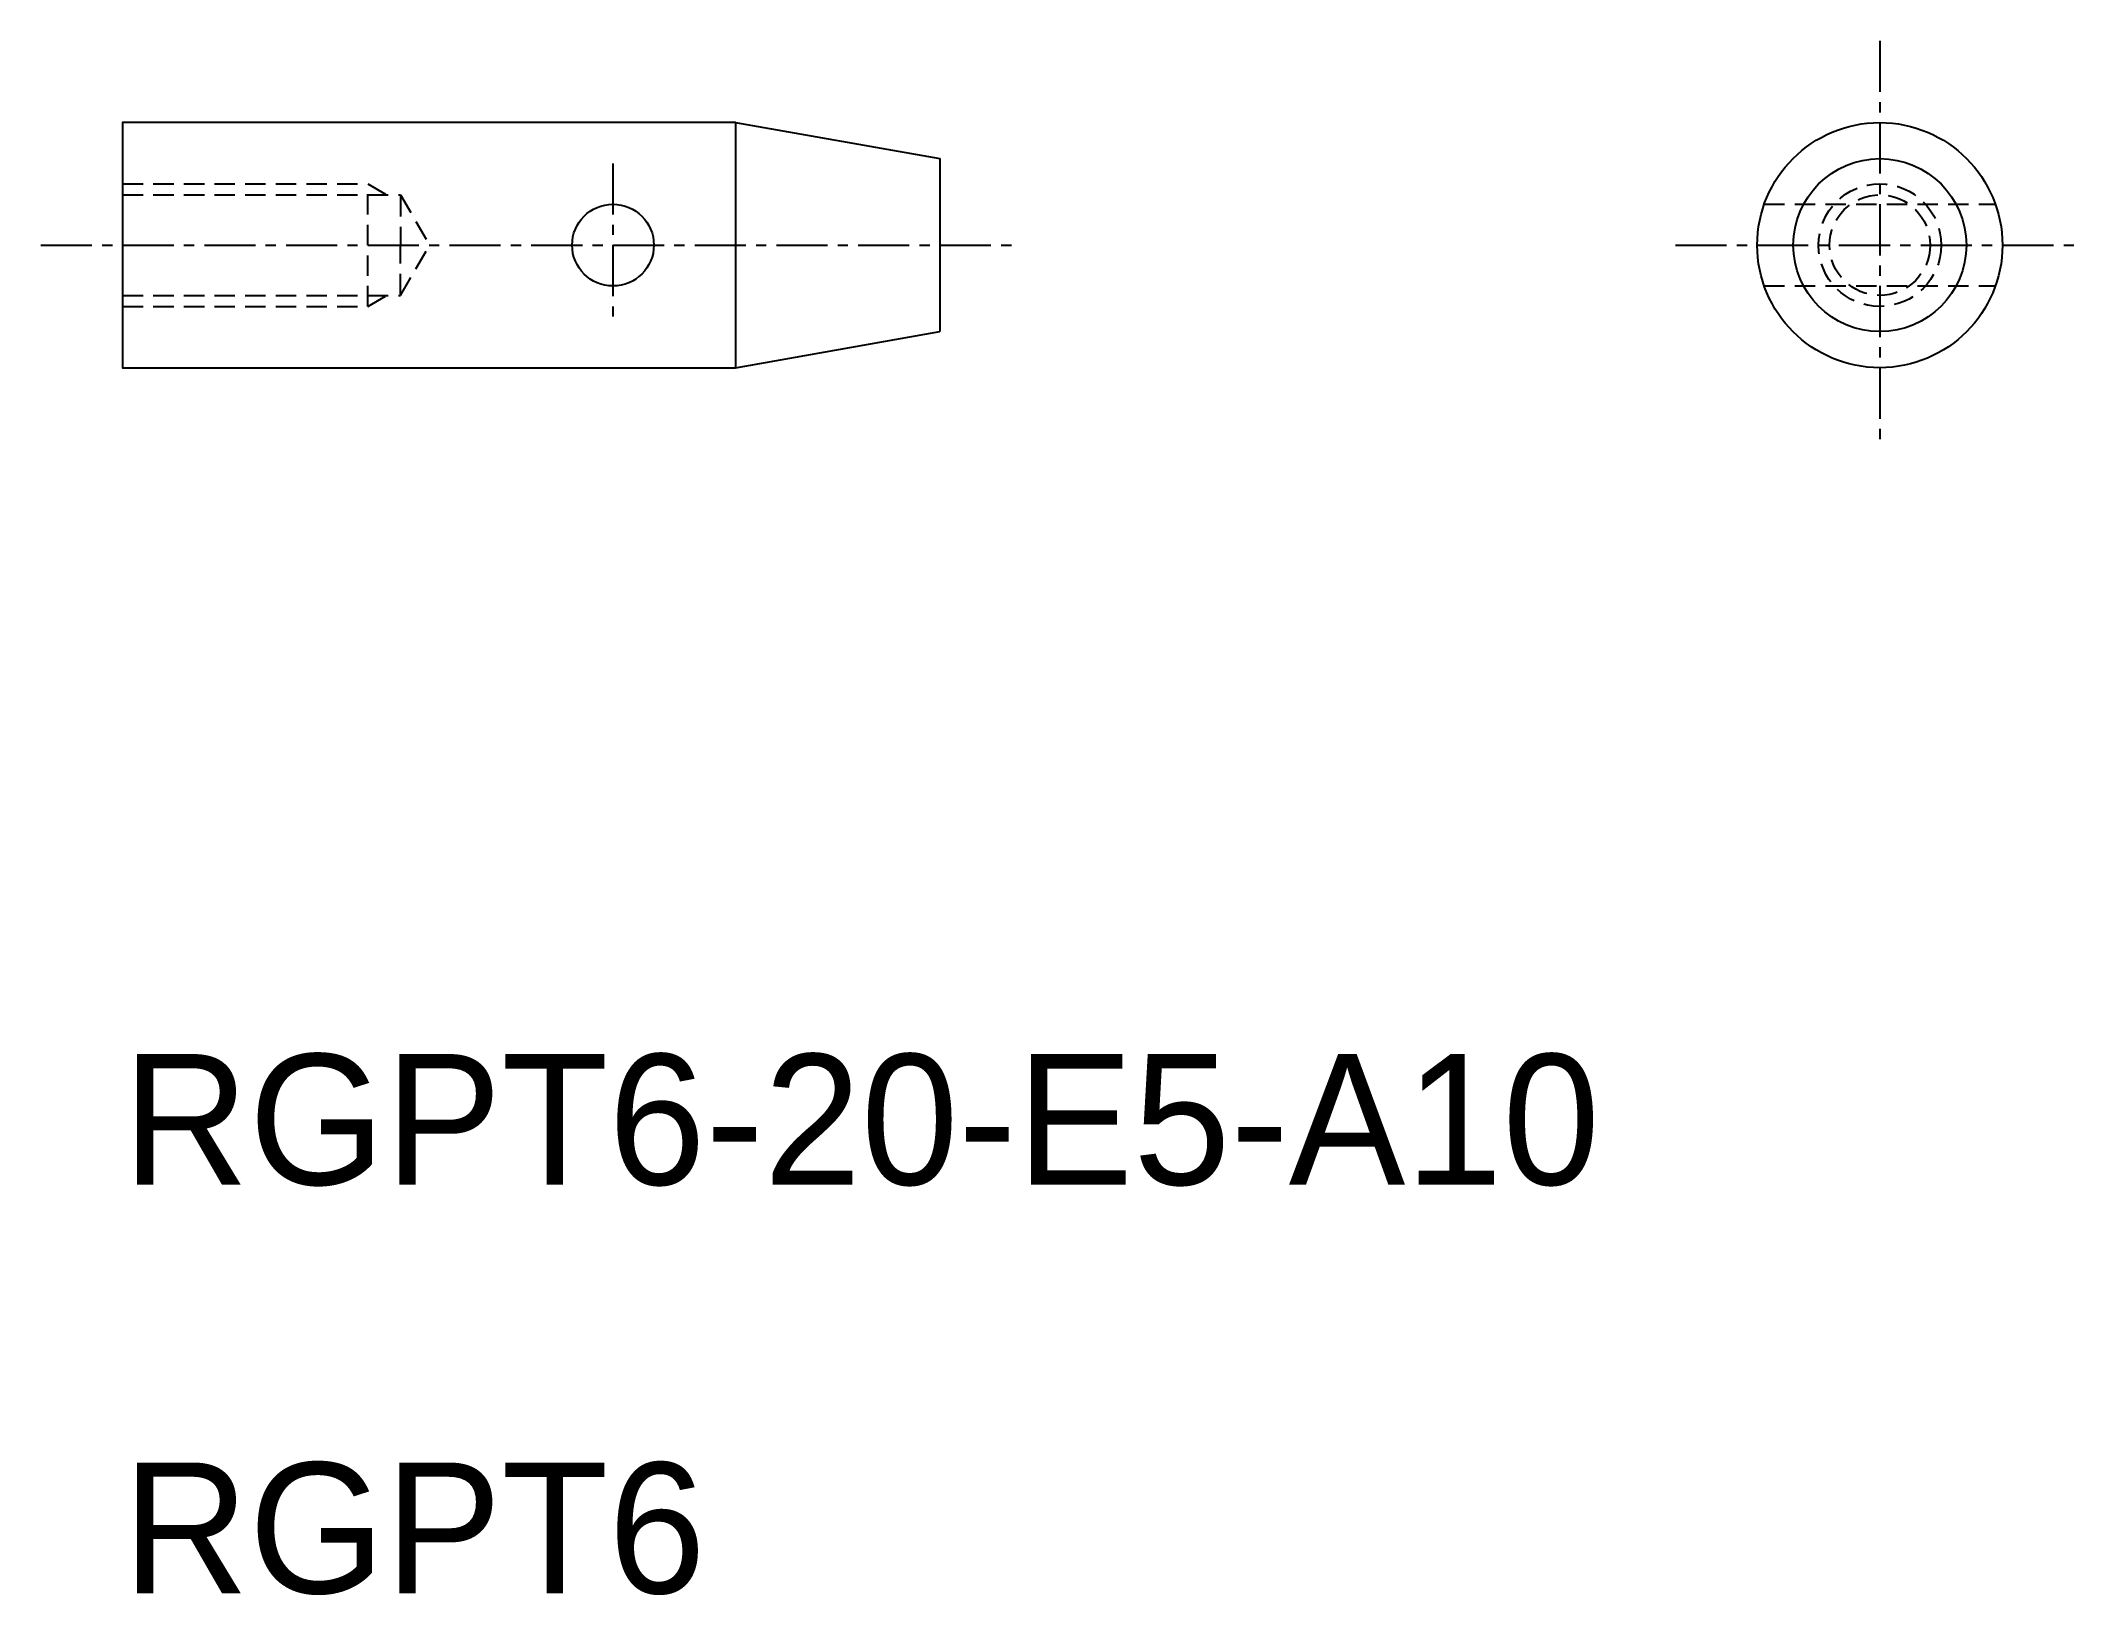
# Model space of a CAD drawing. Extents: x -4465 to -4415, y -567.3 to -529.2.
import ezdxf

# ---------------------------------------------------------------- set-up
doc = ezdxf.new("R2010")
doc.units = 0
doc.linetypes.add('CENTER', pattern=[2, 1.25, -0.25, 0.25, -0.25])
doc.linetypes.add('DASHED', pattern=[0.75, 0.5, -0.25])
doc.layers.get('0').update_dxf_attribs({"linetype": 'CONTINUOUS'})
doc.layers.add('CENTER', color=1, linetype='CENTER')

msp = doc.modelspace()

# ---------------------------------------------------------------- linework, layer by layer
at = {"color": 7, "linetype": 'CONTINUOUS'}
for p, q in [((-4448.043, -531.208), (-4448.043, -537.208)), ((-4448.043, -531.208), (-4443.043, -532.089)), ((-4443.043, -532.089), (-4443.043, -536.326)), ((-4448.043, -537.208), (-4443.043, -536.326))]:
    msp.add_line(p, q, dxfattribs=at)
at = {"color": 3, "linetype": 'DASHED'}
for p, q in [((-4463.043, -532.708), (-4457.043, -532.708)), ((-4463.043, -532.978), (-4456.243, -532.978)), ((-4457.043, -532.708), (-4456.575, -532.978)), ((-4457.043, -535.708), (-4457.043, -532.708)), ((-4456.243, -532.978), (-4455.533, -534.208)), ((-4456.243, -533.008), (-4456.243, -534.208)), ((-4422.872, -533.208), (-4417.215, -533.208)), ((-4456.243, -535.437), (-4455.533, -534.208)), ((-4456.243, -535.408), (-4456.243, -534.208)), ((-4463.043, -535.437), (-4456.243, -535.437)), ((-4457.043, -535.708), (-4456.575, -535.437)), ((-4422.872, -535.208), (-4417.215, -535.208)), ((-4463.043, -535.708), (-4457.043, -535.708))]:
    msp.add_line(p, q, dxfattribs=at)
at = {"color": 7, "linetype": 'CONTINUOUS'}
msp.add_lwpolyline([(-4448.043, -531.208), (-4463.043, -531.208), (-4463.043, -537.208), (-4448.043, -537.208)], dxfattribs=at)
for centre, radius in [((-4420.043, -534.208), 3), ((-4420.043, -534.208), 2.118), ((-4451.043, -534.208), 1)]:
    msp.add_circle(centre, radius, dxfattribs=at)
at = {"color": 3, "linetype": 'DASHED'}
for radius in [1.5, 1.23]:
    msp.add_circle((-4420.043, -534.208), radius, dxfattribs=at)
at = {"layer": 'CENTER', "color": 1, "linetype": 'CENTER'}
for p, q in [((-4420.043, -529.208), (-4420.043, -539.208)), ((-4451.043, -532.208), (-4451.043, -536.208)), ((-4465.043, -534.208), (-4441.043, -534.208)), ((-4425.043, -534.208), (-4415.043, -534.208))]:
    msp.add_line(p, q, dxfattribs=at)

# ---------------------------------------------------------------- texts
at = {"color": 7, "linetype": 'CONTINUOUS'}
for s, p in [('RGPT6-20-E5-A10', (-4463.043, -557.208)), ('RGPT6', (-4463.043, -567.208))]:
    msp.add_text(s, height=3.2, dxfattribs=at).set_placement(p)

doc.saveas('drawing.dxf')
